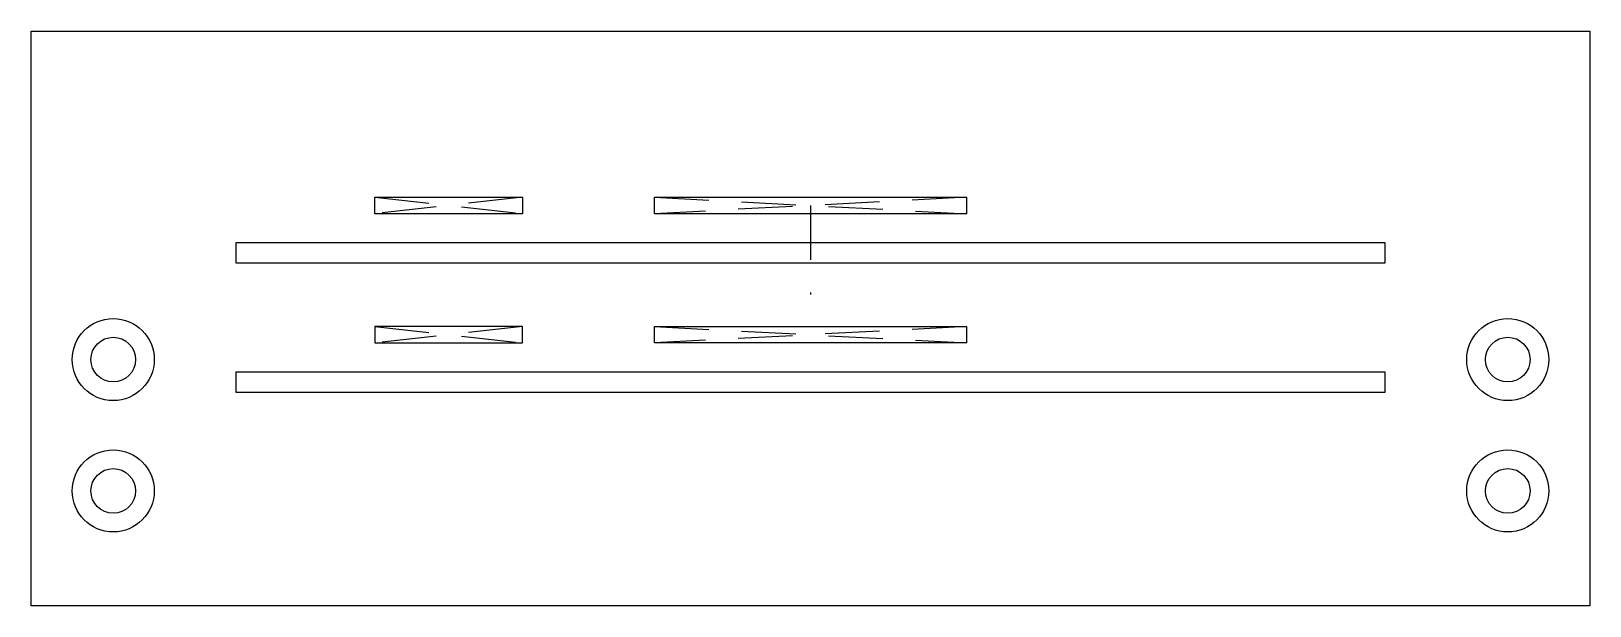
# Model space of a CAD drawing. Header units: inches. Extents: x -2.37 to 2.37, y -1.22 to 0.53.
import ezdxf

# ---------------------------------------------------------------- set-up
doc = ezdxf.new("R2010")
doc.units = ezdxf.units.IN
doc.header["$MEASUREMENT"] = 0
doc.linetypes.add('DASHED', pattern=[0.2067, 0.1654, -0.0413])

msp = doc.modelspace()

# ---------------------------------------------------------------- linework, layer by layer
at = {"color": 181, "linetype": 'DASHED', "lineweight": 25, "true_color": 0xa666ff}
for p, q in [((-1.3274, 0.025), (-0.8774, -0.025)), ((-0.8774, 0.025), (-1.3274, -0.025)), ((-0.475, 0.025), (0.475, -0.025)), ((0.475, 0.025), (-0.475, -0.025)), ((0, 0), (0, -0.2712)), ((-1.3274, -0.3687), (-0.8774, -0.4187)), ((-0.8774, -0.3687), (-1.3274, -0.4187)), ((-0.475, -0.3687), (0.475, -0.4187)), ((0.475, -0.3687), (-0.475, -0.4187))]:
    msp.add_line(p, q, dxfattribs=at)
for points in [[(-2.375, 0.5308), (2.375, 0.5308), (2.375, -1.2192), (-2.375, -1.2192)], [(-1.3274, 0.025), (-0.8774, 0.025), (-0.8774, -0.025), (-1.3274, -0.025)], [(-0.475, 0.025), (0.475, 0.025), (0.475, -0.025), (-0.475, -0.025)], [(-1.75, -0.1125), (1.75, -0.1125), (1.75, -0.1755), (-1.75, -0.1755)], [(-0.8774, -0.3687), (-1.3274, -0.3687), (-1.3274, -0.4187), (-0.8774, -0.4187)], [(-0.475, -0.3687), (0.475, -0.3687), (0.475, -0.4187), (-0.475, -0.4187)], [(-1.75, -0.5692), (-1.75, -0.5062), (1.75, -0.5062), (1.75, -0.5692)]]:
    msp.add_lwpolyline(points, close=True)
for centre, radius in [((-2.125, -0.4692), 0.125), ((2.125, -0.4692), 0.125), ((-2.125, -0.4692), 0.068), ((2.125, -0.4692), 0.068), ((-2.125, -0.8692), 0.125), ((2.125, -0.8692), 0.125), ((-2.125, -0.8692), 0.068), ((2.125, -0.8692), 0.068)]:
    msp.add_circle(centre, radius)

doc.saveas('drawing.dxf')
